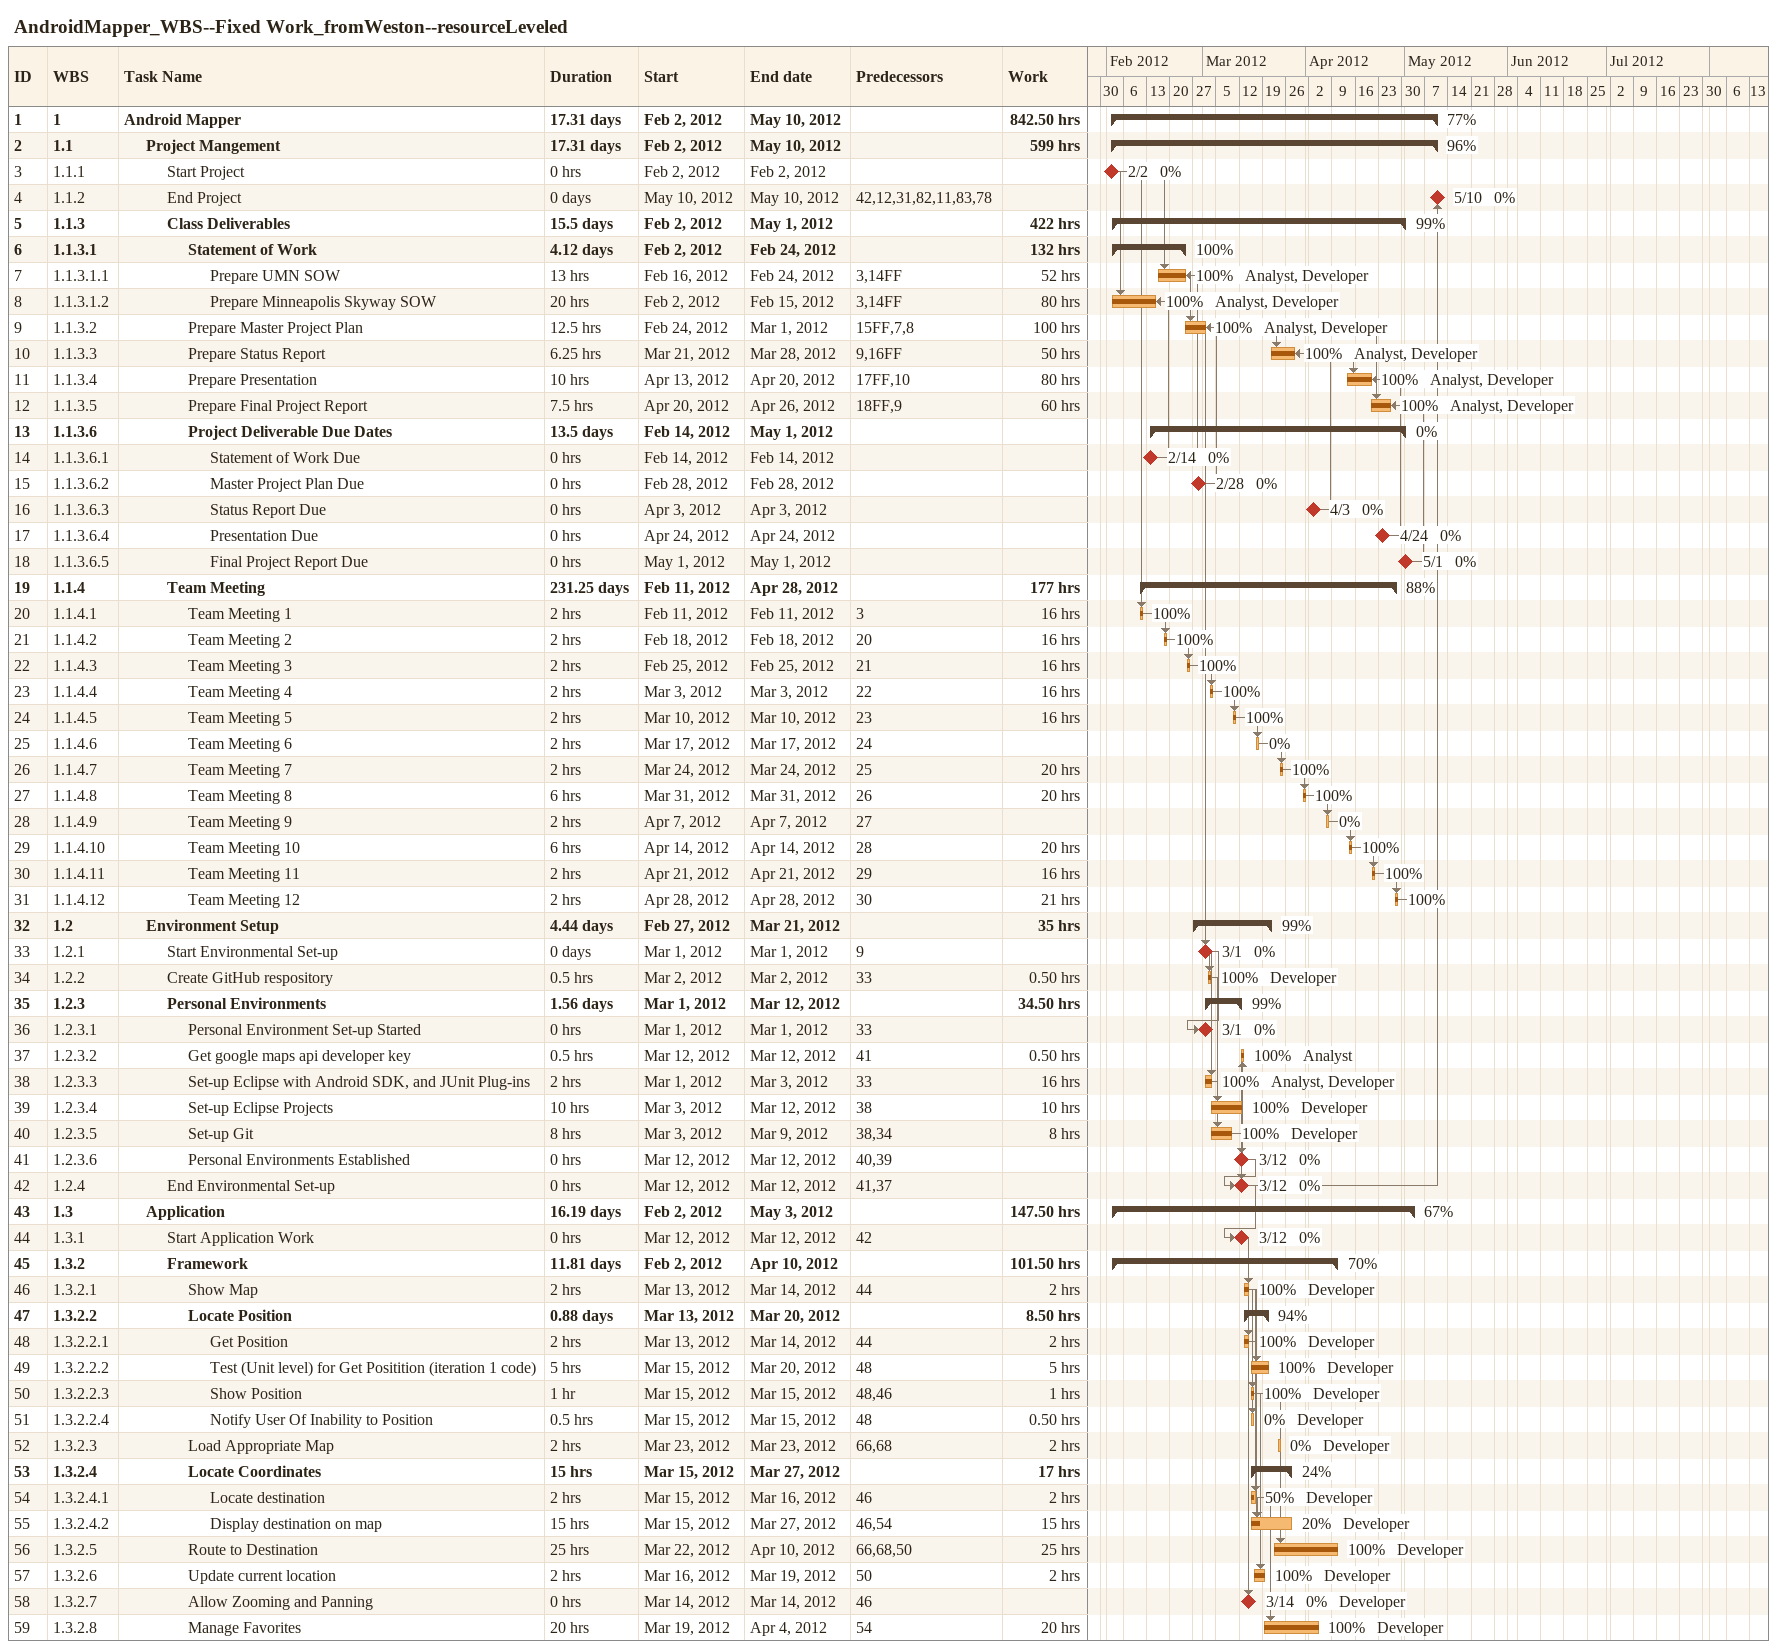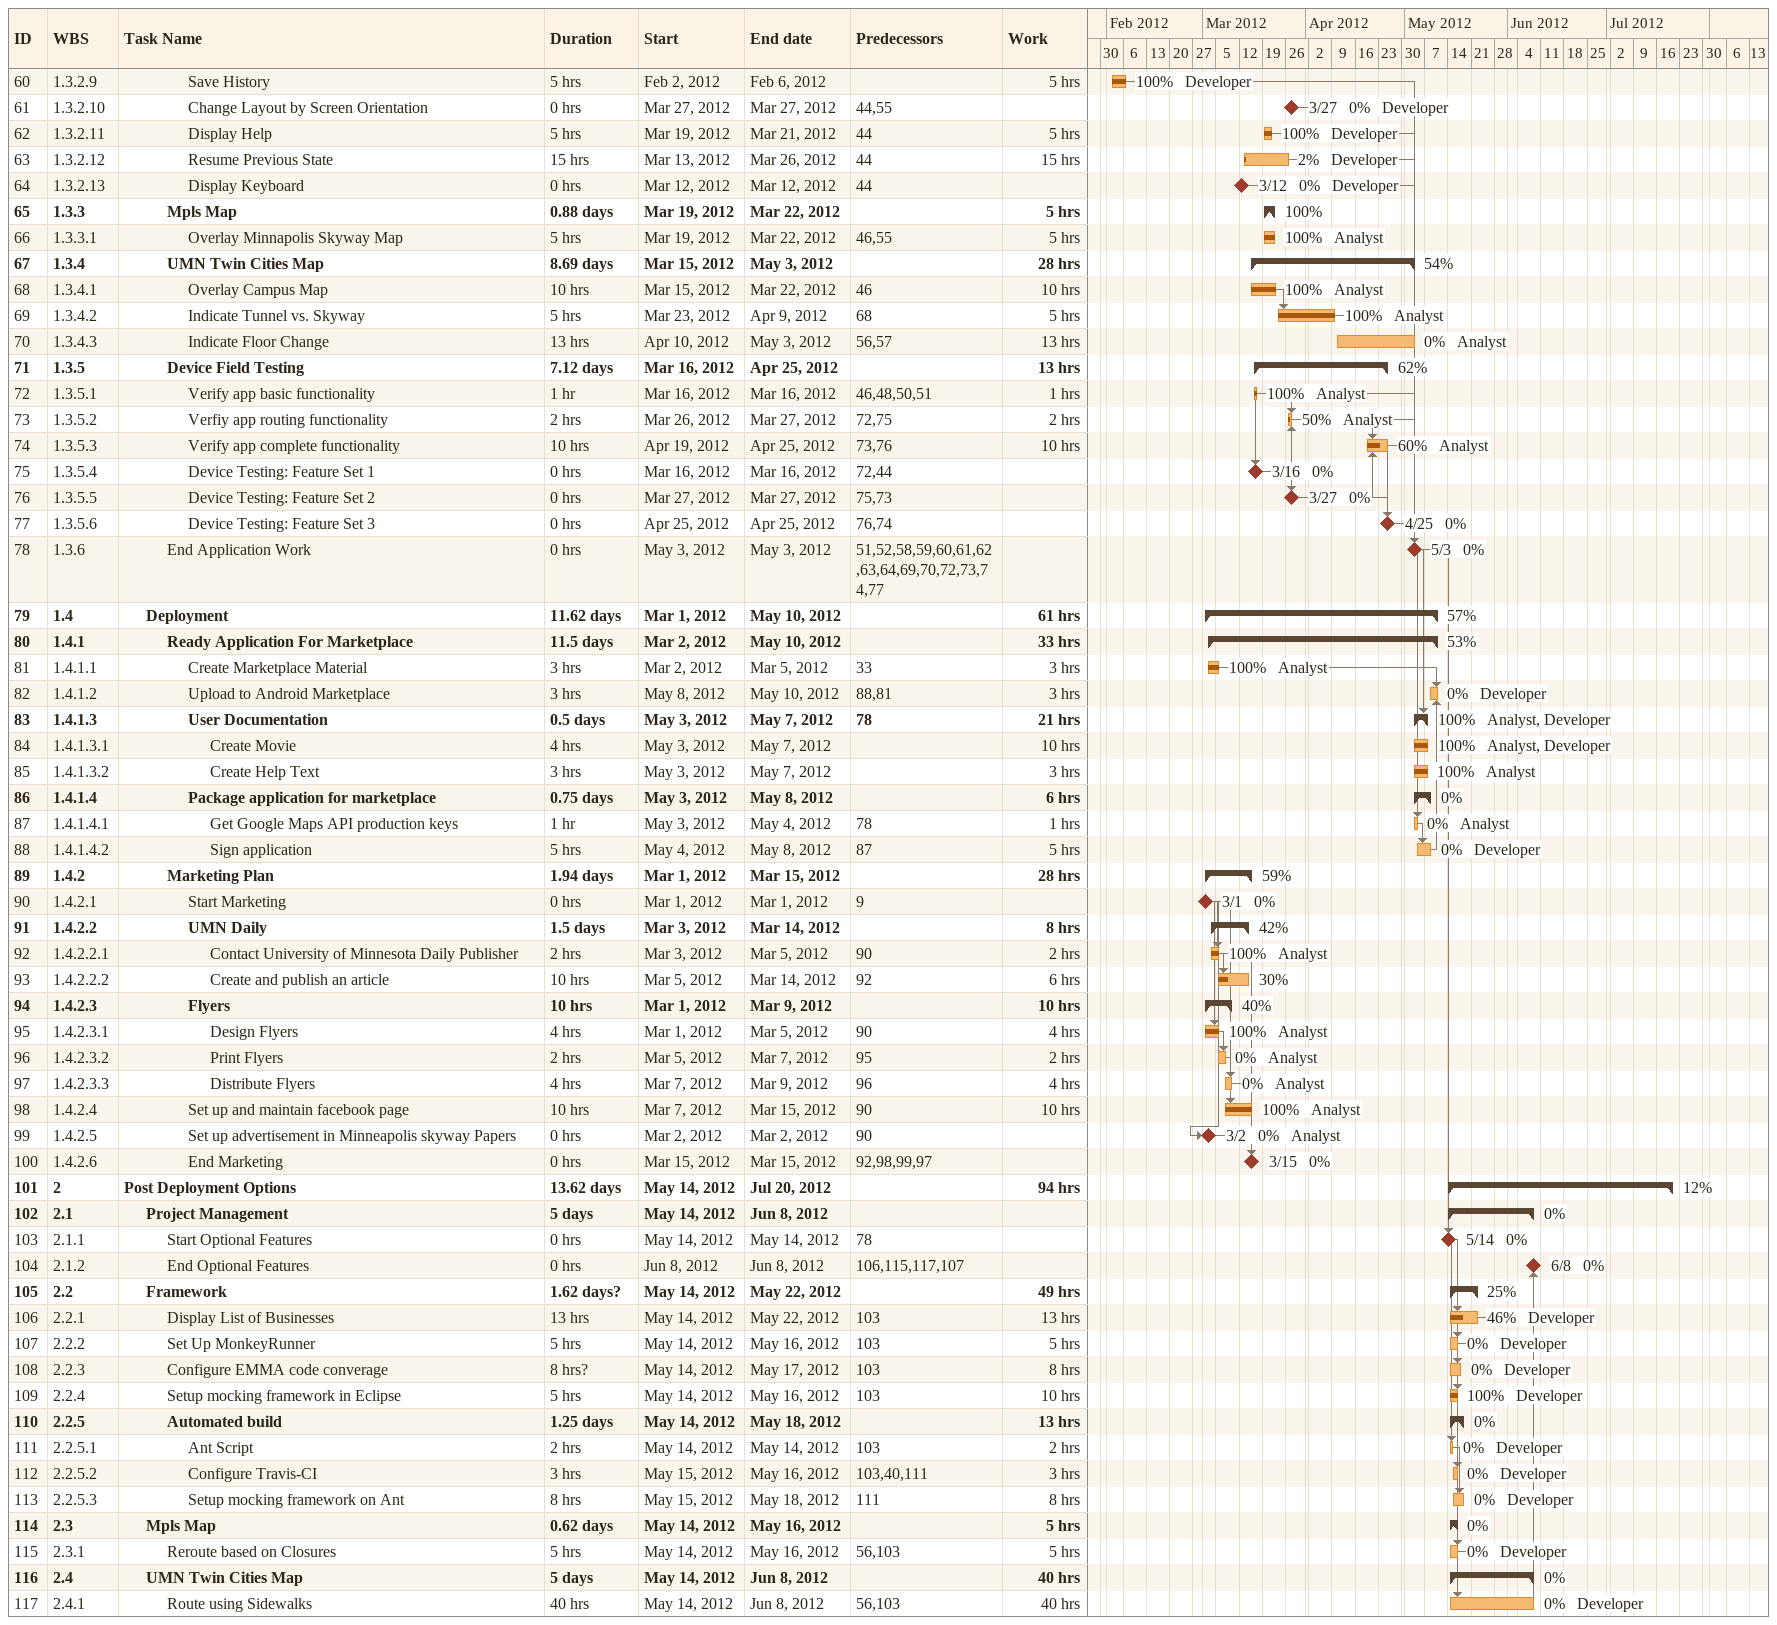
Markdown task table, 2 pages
AndroidMapper_WBS--Fixed Work_fromWeston--resourceLeveled

| ID | WBS | Task | Duration | Start | Finish | Predecessors | Resources | % complete | Work (h) |
|---|---|---|---|---|---|---|---|---|---|
| 1 | 1 | **Android Mapper** | 17.31d | 2012-02-02 | 2012-05-10 |  |  | 77 | 842.50 |
| 2 | 1.1 | **Project Mangement** | 17.31d | 2012-02-02 | 2012-05-10 |  |  | 96 | 599 |
| 3 | 1.1.1 | Start Project | 0h | 2012-02-02 | 2012-02-02 |  |  | 0 |  |
| 4 | 1.1.2 | End Project | 0d | 2012-05-10 | 2012-05-10 | 42, 12, 31, 82, 11, 83, 78 |  | 0 |  |
| 5 | 1.1.3 | **Class Deliverables** | 15.5d | 2012-02-02 | 2012-05-01 |  |  | 99 | 422 |
| 6 | 1.1.3.1 | **Statement of Work** | 4.12d | 2012-02-02 | 2012-02-24 |  |  | 100 | 132 |
| 7 | 1.1.3.1.1 | Prepare UMN SOW | 13h | 2012-02-16 | 2012-02-24 | 3, 14FF | Analyst, Developer | 100 | 52 |
| 8 | 1.1.3.1.2 | Prepare Minneapolis Skyway SOW | 20h | 2012-02-02 | 2012-02-15 | 3, 14FF | Analyst, Developer | 100 | 80 |
| 9 | 1.1.3.2 | Prepare Master Project Plan | 12.5h | 2012-02-24 | 2012-03-01 | 15FF, 7, 8 | Analyst, Developer | 100 | 100 |
| 10 | 1.1.3.3 | Prepare Status Report | 6.25h | 2012-03-21 | 2012-03-28 | 9, 16FF | Analyst, Developer | 100 | 50 |
| 11 | 1.1.3.4 | Prepare Presentation | 10h | 2012-04-13 | 2012-04-20 | 17FF, 10 | Analyst, Developer | 100 | 80 |
| 12 | 1.1.3.5 | Prepare Final Project Report | 7.5h | 2012-04-20 | 2012-04-26 | 18FF, 9 | Analyst, Developer | 100 | 60 |
| 13 | 1.1.3.6 | **Project Deliverable Due Dates** | 13.5d | 2012-02-14 | 2012-05-01 |  |  | 0 |  |
| 14 | 1.1.3.6.1 | Statement of Work Due | 0h | 2012-02-14 | 2012-02-14 |  |  | 0 |  |
| 15 | 1.1.3.6.2 | Master Project Plan Due | 0h | 2012-02-28 | 2012-02-28 |  |  | 0 |  |
| 16 | 1.1.3.6.3 | Status Report Due | 0h | 2012-04-03 | 2012-04-03 |  |  | 0 |  |
| 17 | 1.1.3.6.4 | Presentation Due | 0h | 2012-04-24 | 2012-04-24 |  |  | 0 |  |
| 18 | 1.1.3.6.5 | Final Project Report Due | 0h | 2012-05-01 | 2012-05-01 |  |  | 0 |  |
| 19 | 1.1.4 | **Team Meeting** | 231.25d | 2012-02-11 | 2012-04-28 |  |  | 88 | 177 |
| 20 | 1.1.4.1 | Team Meeting 1 | 2h | 2012-02-11 | 2012-02-11 | 3 |  | 100 | 16 |
| 21 | 1.1.4.2 | Team Meeting 2 | 2h | 2012-02-18 | 2012-02-18 | 20 |  | 100 | 16 |
| 22 | 1.1.4.3 | Team Meeting 3 | 2h | 2012-02-25 | 2012-02-25 | 21 |  | 100 | 16 |
| 23 | 1.1.4.4 | Team Meeting 4 | 2h | 2012-03-03 | 2012-03-03 | 22 |  | 100 | 16 |
| 24 | 1.1.4.5 | Team Meeting 5 | 2h | 2012-03-10 | 2012-03-10 | 23 |  | 100 | 16 |
| 25 | 1.1.4.6 | Team Meeting 6 | 2h | 2012-03-17 | 2012-03-17 | 24 |  | 0 |  |
| 26 | 1.1.4.7 | Team Meeting 7 | 2h | 2012-03-24 | 2012-03-24 | 25 |  | 100 | 20 |
| 27 | 1.1.4.8 | Team Meeting 8 | 6h | 2012-03-31 | 2012-03-31 | 26 |  | 100 | 20 |
| 28 | 1.1.4.9 | Team Meeting 9 | 2h | 2012-04-07 | 2012-04-07 | 27 |  | 0 |  |
| 29 | 1.1.4.10 | Team Meeting 10 | 6h | 2012-04-14 | 2012-04-14 | 28 |  | 100 | 20 |
| 30 | 1.1.4.11 | Team Meeting 11 | 2h | 2012-04-21 | 2012-04-21 | 29 |  | 100 | 16 |
| 31 | 1.1.4.12 | Team Meeting 12 | 2h | 2012-04-28 | 2012-04-28 | 30 |  | 100 | 21 |
| 32 | 1.2 | **Environment Setup** | 4.44d | 2012-02-27 | 2012-03-21 |  |  | 99 | 35 |
| 33 | 1.2.1 | Start Environmental Set-up | 0d | 2012-03-01 | 2012-03-01 | 9 |  | 0 |  |
| 34 | 1.2.2 | Create GitHub respository | 0.5h | 2012-03-02 | 2012-03-02 | 33 | Developer | 100 | 0.50 |
| 35 | 1.2.3 | **Personal Environments** | 1.56d | 2012-03-01 | 2012-03-12 |  |  | 99 | 34.50 |
| 36 | 1.2.3.1 | Personal Environment Set-up Started | 0h | 2012-03-01 | 2012-03-01 | 33 |  | 0 |  |
| 37 | 1.2.3.2 | Get google maps api developer key | 0.5h | 2012-03-12 | 2012-03-12 | 41 | Analyst | 100 | 0.50 |
| 38 | 1.2.3.3 | Set-up Eclipse with Android SDK, and JUnit Plug-ins | 2h | 2012-03-01 | 2012-03-03 | 33 | Analyst, Developer | 100 | 16 |
| 39 | 1.2.3.4 | Set-up Eclipse Projects | 10h | 2012-03-03 | 2012-03-12 | 38 | Developer | 100 | 10 |
| 40 | 1.2.3.5 | Set-up Git | 8h | 2012-03-03 | 2012-03-09 | 38, 34 | Developer | 100 | 8 |
| 41 | 1.2.3.6 | Personal Environments Established | 0h | 2012-03-12 | 2012-03-12 | 40, 39 |  | 0 |  |
| 42 | 1.2.4 | End Environmental Set-up | 0h | 2012-03-12 | 2012-03-12 | 41, 37 |  | 0 |  |
| 43 | 1.3 | **Application** | 16.19d | 2012-02-02 | 2012-05-03 |  |  | 67 | 147.50 |
| 44 | 1.3.1 | Start Application Work | 0h | 2012-03-12 | 2012-03-12 | 42 |  | 0 |  |
| 45 | 1.3.2 | **Framework** | 11.81d | 2012-02-02 | 2012-04-10 |  |  | 70 | 101.50 |
| 46 | 1.3.2.1 | Show Map | 2h | 2012-03-13 | 2012-03-14 | 44 | Developer | 100 | 2 |
| 47 | 1.3.2.2 | **Locate Position** | 0.88d | 2012-03-13 | 2012-03-20 |  |  | 94 | 8.50 |
| 48 | 1.3.2.2.1 | Get Position | 2h | 2012-03-13 | 2012-03-14 | 44 | Developer | 100 | 2 |
| 49 | 1.3.2.2.2 | Test (Unit level) for Get Positition (iteration 1 code) | 5h | 2012-03-15 | 2012-03-20 | 48 | Developer | 100 | 5 |
| 50 | 1.3.2.2.3 | Show Position | 1h | 2012-03-15 | 2012-03-15 | 48, 46 | Developer | 100 | 1 |
| 51 | 1.3.2.2.4 | Notify User Of Inability to Position | 0.5h | 2012-03-15 | 2012-03-15 | 48 | Developer | 0 | 0.50 |
| 52 | 1.3.2.3 | Load Appropriate Map | 2h | 2012-03-23 | 2012-03-23 | 66, 68 | Developer | 0 | 2 |
| 53 | 1.3.2.4 | **Locate Coordinates** | 15h | 2012-03-15 | 2012-03-27 |  |  | 24 | 17 |
| 54 | 1.3.2.4.1 | Locate destination | 2h | 2012-03-15 | 2012-03-16 | 46 | Developer | 50 | 2 |
| 55 | 1.3.2.4.2 | Display destination on map | 15h | 2012-03-15 | 2012-03-27 | 46, 54 | Developer | 20 | 15 |
| 56 | 1.3.2.5 | Route to Destination | 25h | 2012-03-22 | 2012-04-10 | 66, 68, 50 | Developer | 100 | 25 |
| 57 | 1.3.2.6 | Update current location | 2h | 2012-03-16 | 2012-03-19 | 50 | Developer | 100 | 2 |
| 58 | 1.3.2.7 | Allow Zooming and Panning | 0h | 2012-03-14 | 2012-03-14 | 46 | Developer | 0 |  |
| 59 | 1.3.2.8 | Manage Favorites | 20h | 2012-03-19 | 2012-04-04 | 54 | Developer | 100 | 20 |
| 60 | 1.3.2.9 | Save History | 5h | 2012-02-02 | 2012-02-06 |  | Developer | 100 | 5 |
| 61 | 1.3.2.10 | Change Layout by Screen Orientation | 0h | 2012-03-27 | 2012-03-27 | 44, 55 | Developer | 0 |  |
| 62 | 1.3.2.11 | Display Help | 5h | 2012-03-19 | 2012-03-21 | 44 | Developer | 100 | 5 |
| 63 | 1.3.2.12 | Resume Previous State | 15h | 2012-03-13 | 2012-03-26 | 44 | Developer | 2 | 15 |
| 64 | 1.3.2.13 | Display Keyboard | 0h | 2012-03-12 | 2012-03-12 | 44 | Developer | 0 |  |
| 65 | 1.3.3 | **Mpls Map** | 0.88d | 2012-03-19 | 2012-03-22 |  |  | 100 | 5 |
| 66 | 1.3.3.1 | Overlay Minnapolis Skyway Map | 5h | 2012-03-19 | 2012-03-22 | 46, 55 | Analyst | 100 | 5 |
| 67 | 1.3.4 | **UMN Twin Cities Map** | 8.69d | 2012-03-15 | 2012-05-03 |  |  | 54 | 28 |
| 68 | 1.3.4.1 | Overlay Campus Map | 10h | 2012-03-15 | 2012-03-22 | 46 | Analyst | 100 | 10 |
| 69 | 1.3.4.2 | Indicate Tunnel vs. Skyway | 5h | 2012-03-23 | 2012-04-09 | 68 | Analyst | 100 | 5 |
| 70 | 1.3.4.3 | Indicate Floor Change | 13h | 2012-04-10 | 2012-05-03 | 56, 57 | Analyst | 0 | 13 |
| 71 | 1.3.5 | **Device Field Testing** | 7.12d | 2012-03-16 | 2012-04-25 |  |  | 62 | 13 |
| 72 | 1.3.5.1 | Verify app basic functionality | 1h | 2012-03-16 | 2012-03-16 | 46, 48, 50, 51 | Analyst | 100 | 1 |
| 73 | 1.3.5.2 | Verfiy app routing functionality | 2h | 2012-03-26 | 2012-03-27 | 72, 75 | Analyst | 50 | 2 |
| 74 | 1.3.5.3 | Verify app complete functionality | 10h | 2012-04-19 | 2012-04-25 | 73, 76 | Analyst | 60 | 10 |
| 75 | 1.3.5.4 | Device Testing: Feature Set 1 | 0h | 2012-03-16 | 2012-03-16 | 72, 44 |  | 0 |  |
| 76 | 1.3.5.5 | Device Testing: Feature Set 2 | 0h | 2012-03-27 | 2012-03-27 | 75, 73 |  | 0 |  |
| 77 | 1.3.5.6 | Device Testing: Feature Set 3 | 0h | 2012-04-25 | 2012-04-25 | 76, 74 |  | 0 |  |
| 78 | 1.3.6 | End Application Work | 0h | 2012-05-03 | 2012-05-03 | 51, 52, 58, 59, 60, 61, 62, 63, 64, 69, 70, 72, 73, 74, 77 |  | 0 |  |
| 79 | 1.4 | **Deployment** | 11.62d | 2012-03-01 | 2012-05-10 |  |  | 57 | 61 |
| 80 | 1.4.1 | **Ready Application For Marketplace** | 11.5d | 2012-03-02 | 2012-05-10 |  |  | 53 | 33 |
| 81 | 1.4.1.1 | Create Marketplace Material | 3h | 2012-03-02 | 2012-03-05 | 33 | Analyst | 100 | 3 |
| 82 | 1.4.1.2 | Upload to Android Marketplace | 3h | 2012-05-08 | 2012-05-10 | 88, 81 | Developer | 0 | 3 |
| 83 | 1.4.1.3 | **User Documentation** | 0.5d | 2012-05-03 | 2012-05-07 | 78 | Analyst, Developer | 100 | 21 |
| 84 | 1.4.1.3.1 | Create Movie | 4h | 2012-05-03 | 2012-05-07 |  | Analyst, Developer | 100 | 10 |
| 85 | 1.4.1.3.2 | Create Help Text | 3h | 2012-05-03 | 2012-05-07 |  | Analyst | 100 | 3 |
| 86 | 1.4.1.4 | **Package application for marketplace** | 0.75d | 2012-05-03 | 2012-05-08 |  |  | 0 | 6 |
| 87 | 1.4.1.4.1 | Get Google Maps API production keys | 1h | 2012-05-03 | 2012-05-04 | 78 | Analyst | 0 | 1 |
| 88 | 1.4.1.4.2 | Sign application | 5h | 2012-05-04 | 2012-05-08 | 87 | Developer | 0 | 5 |
| 89 | 1.4.2 | **Marketing Plan** | 1.94d | 2012-03-01 | 2012-03-15 |  |  | 59 | 28 |
| 90 | 1.4.2.1 | Start Marketing | 0h | 2012-03-01 | 2012-03-01 | 9 |  | 0 |  |
| 91 | 1.4.2.2 | **UMN Daily** | 1.5d | 2012-03-03 | 2012-03-14 |  |  | 42 | 8 |
| 92 | 1.4.2.2.1 | Contact University of Minnesota Daily Publisher | 2h | 2012-03-03 | 2012-03-05 | 90 | Analyst | 100 | 2 |
| 93 | 1.4.2.2.2 | Create and publish an article | 10h | 2012-03-05 | 2012-03-14 | 92 |  | 30 | 6 |
| 94 | 1.4.2.3 | **Flyers** | 10h | 2012-03-01 | 2012-03-09 |  |  | 40 | 10 |
| 95 | 1.4.2.3.1 | Design Flyers | 4h | 2012-03-01 | 2012-03-05 | 90 | Analyst | 100 | 4 |
| 96 | 1.4.2.3.2 | Print Flyers | 2h | 2012-03-05 | 2012-03-07 | 95 | Analyst | 0 | 2 |
| 97 | 1.4.2.3.3 | Distribute Flyers | 4h | 2012-03-07 | 2012-03-09 | 96 | Analyst | 0 | 4 |
| 98 | 1.4.2.4 | Set up and maintain facebook page | 10h | 2012-03-07 | 2012-03-15 | 90 | Analyst | 100 | 10 |
| 99 | 1.4.2.5 | Set up advertisement in Minneapolis skyway Papers | 0h | 2012-03-02 | 2012-03-02 | 90 | Analyst | 0 |  |
| 100 | 1.4.2.6 | End Marketing | 0h | 2012-03-15 | 2012-03-15 | 92, 98, 99, 97 |  | 0 |  |
| 101 | 2 | **Post Deployment Options** | 13.62d | 2012-05-14 | 2012-07-20 |  |  | 12 | 94 |
| 102 | 2.1 | **Project Management** | 5d | 2012-05-14 | 2012-06-08 |  |  | 0 |  |
| 103 | 2.1.1 | Start Optional Features | 0h | 2012-05-14 | 2012-05-14 | 78 |  | 0 |  |
| 104 | 2.1.2 | End Optional Features | 0h | 2012-06-08 | 2012-06-08 | 106, 115, 117, 107 |  | 0 |  |
| 105 | 2.2 | **Framework** | 1.62d? | 2012-05-14 | 2012-05-22 |  |  | 25 | 49 |
| 106 | 2.2.1 | Display List of Businesses | 13h | 2012-05-14 | 2012-05-22 | 103 | Developer | 46 | 13 |
| 107 | 2.2.2 | Set Up MonkeyRunner | 5h | 2012-05-14 | 2012-05-16 | 103 | Developer | 0 | 5 |
| 108 | 2.2.3 | Configure EMMA code converage | 8h? | 2012-05-14 | 2012-05-17 | 103 | Developer | 0 | 8 |
| 109 | 2.2.4 | Setup mocking framework in Eclipse | 5h | 2012-05-14 | 2012-05-16 | 103 | Developer | 100 | 10 |
| 110 | 2.2.5 | **Automated build** | 1.25d | 2012-05-14 | 2012-05-18 |  |  | 0 | 13 |
| 111 | 2.2.5.1 | Ant Script | 2h | 2012-05-14 | 2012-05-14 | 103 | Developer | 0 | 2 |
| 112 | 2.2.5.2 | Configure Travis-CI | 3h | 2012-05-15 | 2012-05-16 | 103, 40, 111 | Developer | 0 | 3 |
| 113 | 2.2.5.3 | Setup mocking framework on Ant | 8h | 2012-05-15 | 2012-05-18 | 111 | Developer | 0 | 8 |
| 114 | 2.3 | **Mpls Map** | 0.62d | 2012-05-14 | 2012-05-16 |  |  | 0 | 5 |
| 115 | 2.3.1 | Reroute based on Closures | 5h | 2012-05-14 | 2012-05-16 | 56, 103 | Developer | 0 | 5 |
| 116 | 2.4 | **UMN Twin Cities Map** | 5d | 2012-05-14 | 2012-06-08 |  |  | 0 | 40 |
| 117 | 2.4.1 | Route using Sidewalks | 40h | 2012-05-14 | 2012-06-08 | 56, 103 | Developer | 0 | 40 |
